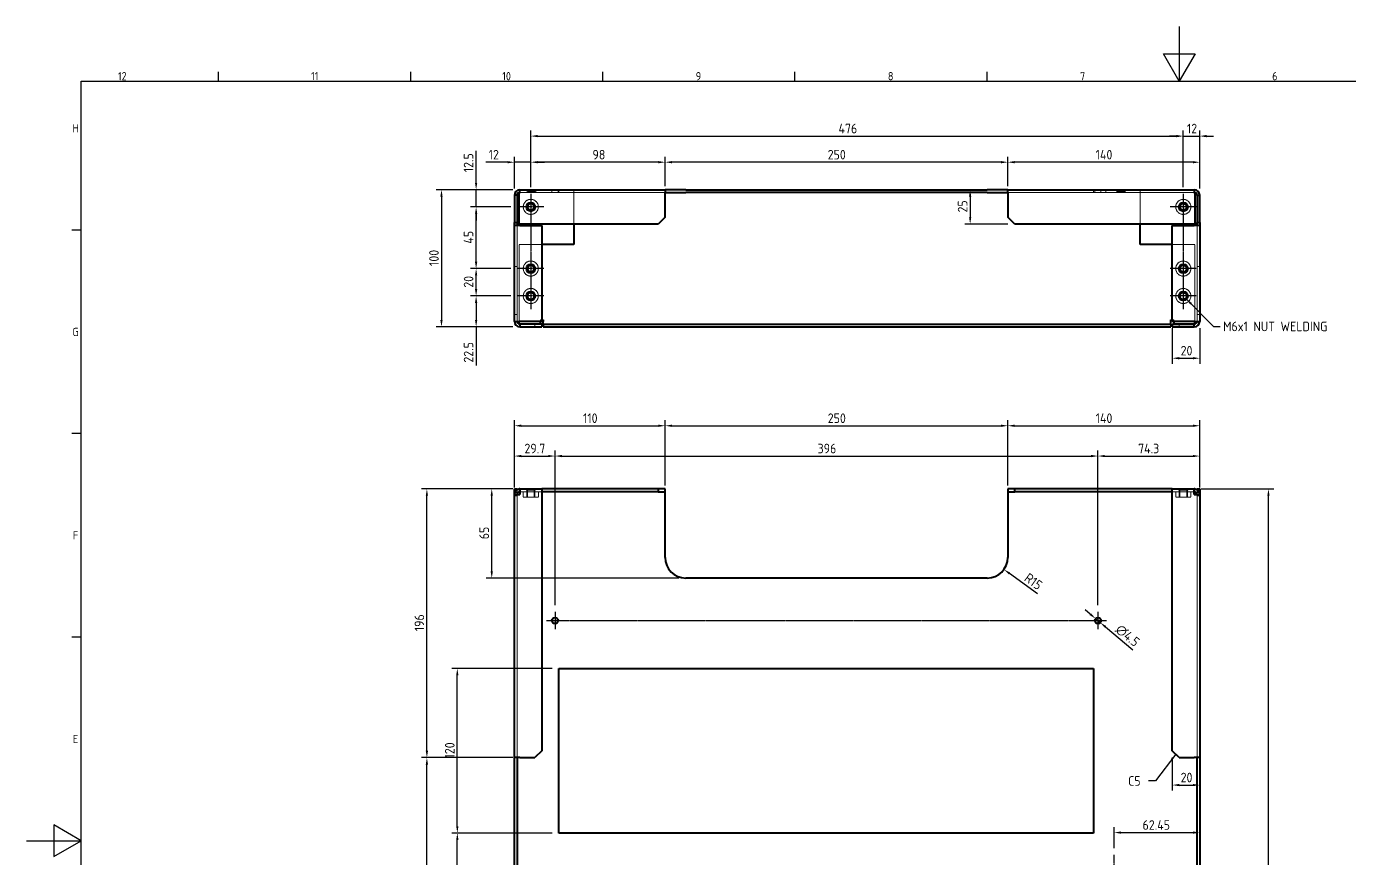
# Model space of a CAD drawing. Header units: millimetres. Extents: x 0 to 1682, y 0 to 1188.
# Drawn here: x 0 to 965, y 581 to 1188 of the extents above; entities that cross this region are included whole.
import ezdxf

# ---------------------------------------------------------------- set-up
doc = ezdxf.new("R2010")
doc.units = ezdxf.units.MM
doc.header["$LTSCALE"] = 2
doc.linetypes.add('CHAIN', pattern=[0.7087, 0.4724, -0.0591, 0.1181, -0.0591])
doc.linetypes.add('DASHED', pattern=[0.2067, 0.1654, -0.0413])
doc.layers.get('0').update_dxf_attribs({"color": 3, "lineweight": 25, "true_color": 0x00ff00})
for name, color, linetype, lineweight, true_color in [('가려진 것(ISO)', 2, 'DASHED', 18, 0xffff00), ('가시적인 것(ISO)', 3, 'Continuous', 40, 0x00ff00), ('가시적인 좁은 것(ISO)', 3, 'Continuous', 35, 0x00ff00), ('기호(ISO)', 5, 'Continuous', 25, 0x0000ff), ('중심 표식(ISO)', 1, 'Continuous', 25, 0xff0000), ('중심선(ISO)', 1, 'Continuous', 25, 0xff0000), ('치수(ISO)', 2, 'Continuous', 25, 0xffff00)]:
    doc.layers.add(name, color=color, linetype=linetype, lineweight=lineweight, true_color=true_color)
doc.layers.add('경계(ISO)', color=7, linetype='Continuous', lineweight=25)
doc.styles.add('문자 텍스트_PSTEK_POSCO', font='isocp.shx')
doc.styles.add('치수 텍스트_PSTEK_POSCO', font='isocp.shx')
doc.dimstyles.new('치수_PSTEK_POSCO', dxfattribs={"dimscale": 2, "dimtxt": 3.5, "dimasz": 2.5, "dimexe": 2, "dimexo": 2.5, "dimgap": 1, "dimtad": 1, "dimrnd": 1e-08, "dimdsep": 46, "dimtxsty": '치수 텍스트_PSTEK_POSCO', "dimcen": 0.09, "dimdle": 10, "dimclrd": 7, "dimclre": 7, "dimclrt": 2, "dimadec": 1, "dimazin": 2, "dimtfac": 1, "dimtmove": 0, "dimatfit": 3, "dimfxl": 1, "dimtolj": 1, "dimlwd": -1, "dimlwe": -1, "dimarcsym": 0})
doc.dimstyles.new('치수_PSTEK_POSCO$7', dxfattribs={"dimscale": 2, "dimtxt": 3.5, "dimasz": 2.5, "dimexe": 2, "dimexo": 2.5, "dimgap": 1, "dimtad": 1, "dimrnd": 1e-08, "dimdsep": 46, "dimtxsty": '치수 텍스트_PSTEK_POSCO', "dimcen": 0.09, "dimdle": 10, "dimclrd": 7, "dimclre": 7, "dimclrt": 2, "dimadec": 1, "dimazin": 2, "dimtfac": 1, "dimtmove": 0, "dimatfit": 3, "dimfxl": 1, "dimtolj": 1, "dimlwd": -1, "dimlwe": -1, "dimarcsym": 0})

# ---------------------------------------------------------------- blocks, each defined once
blk = doc.blocks.new('경계 Default Border')
at = {"layer": '경계(ISO)'}
for p, q in [((70.08, 574), (70.08, 577.4)), ((140.17, 574), (140.17, 577.4)), ((210.25, 574), (210.25, 577.4)), ((280.33, 574), (280.33, 577.4)), ((350.42, 574), (350.42, 577.4)), ((20, 519.75), (16.6, 519.75)), ((20, 445.5), (16.6, 445.5)), ((20, 371.25), (16.6, 371.25))]:
    blk.add_line(p, q, dxfattribs=at)
at = {"layer": '경계(ISO)', "flags": 128}
for points in [[(420.5, 594), (420.5, 574), (414.73, 584), (426.27, 584), (420.5, 574)], [(20, 20), (20, 574), (821, 574), (821, 20), (20, 20)], [(0, 297), (20, 297), (10, 302.77), (10, 291.23), (20, 297)]]:
    blk.add_lwpolyline(points, dxfattribs=at)
at = {"layer": '경계(ISO)', "color": 2, "true_color": 0xffff00, "char_height": 3, "attachment_point": 7, "style": '문자 텍스트_PSTEK_POSCO'}
for s, insert in [('12', (33.36, 574.37)), ('11', (103.78, 574.4)), ('10', (173.53, 574.37)), ('9', (244.12, 574.37)), ('8', (314.21, 574.37)), ('7', (384.29, 574.39)), ('6', (454.37, 574.37)), ('H', (16.77, 555.37)), ('G', (16.77, 481.1)), ('F', (16.93, 406.87)), ('E', (16.93, 332.6))]:
    blk.add_mtext(s, dxfattribs=dict(at, insert=insert))
blk = doc.blocks.new('*D27')
at = {"layer": 'Defpoints', "color": 0, "transparency": 16777216}
for p in [(314.32, 599.64), (388.48, 599.64), (388.48, 299.64)]:
    blk.add_point(p, dxfattribs=at)
at = {"layer": '치수(ISO)', "color": 7, "transparency": 16777216}
for p, q in [((383.48, 599.64), (310.32, 599.64)), ((314.32, 304.64), (314.32, 594.64)), ((383.48, 299.64), (310.32, 299.64))]:
    blk.add_line(p, q, dxfattribs=at)
for points in [[(313.49, 594.64), (315.16, 594.64), (314.32, 599.64)], [(313.49, 304.64), (315.16, 304.64), (314.32, 299.64)]]:
    blk.add_solid(points, dxfattribs=at)
at = {"layer": '치수(ISO)', "color": 2, "transparency": 16777216, "insert": (308.82, 443.36), "char_height": 7, "attachment_point": 4, "rotation": 90, "style": '치수 텍스트_PSTEK_POSCO'}
blk.add_mtext('\\A1;300', dxfattribs=at)
blk = doc.blocks.new('*D28')
at = {"layer": 'Defpoints', "color": 0, "transparency": 16777216}
for p in [(314.32, 719.64), (388.48, 719.64), (388.48, 599.64)]:
    blk.add_point(p, dxfattribs=at)
at = {"layer": '치수(ISO)', "color": 7, "transparency": 16777216}
for p, q in [((383.48, 719.64), (310.32, 719.64)), ((314.32, 604.64), (314.32, 714.64)), ((383.48, 599.64), (310.32, 599.64))]:
    blk.add_line(p, q, dxfattribs=at)
for points in [[(313.49, 714.64), (315.16, 714.64), (314.32, 719.64)], [(313.49, 604.64), (315.16, 604.64), (314.32, 599.64)]]:
    blk.add_solid(points, dxfattribs=at)
at = {"layer": '치수(ISO)', "color": 2, "transparency": 16777216, "insert": (308.82, 654.06), "char_height": 7, "attachment_point": 4, "rotation": 90, "style": '치수 텍스트_PSTEK_POSCO'}
blk.add_mtext('\\A1;120', dxfattribs=at)
blk = doc.blocks.new('*D30')
at = {"layer": 'Defpoints', "color": 0, "transparency": 16777216}
for p in [(292.12, 654.64), (359.93, 654.64), (359.93, 204.64)]:
    blk.add_point(p, dxfattribs=at)
at = {"layer": '치수(ISO)', "color": 7, "transparency": 16777216}
for p, q in [((354.93, 654.64), (288.12, 654.64)), ((292.12, 209.64), (292.12, 649.64)), ((354.93, 204.64), (288.12, 204.64))]:
    blk.add_line(p, q, dxfattribs=at)
for points in [[(291.28, 649.64), (292.95, 649.64), (292.12, 654.64)], [(291.28, 209.64), (292.95, 209.64), (292.12, 204.64)]]:
    blk.add_solid(points, dxfattribs=at)
at = {"layer": '치수(ISO)', "color": 2, "transparency": 16777216, "insert": (286.62, 423.01), "char_height": 7, "attachment_point": 4, "rotation": 90, "style": '치수 텍스트_PSTEK_POSCO'}
blk.add_mtext('\\A1;450', dxfattribs=at)
blk = doc.blocks.new('*D31')
at = {"layer": 'Defpoints', "color": 0, "transparency": 16777216}
for p in [(292.12, 850.64), (359.93, 850.64), (359.93, 654.64)]:
    blk.add_point(p, dxfattribs=at)
at = {"layer": '치수(ISO)', "color": 7, "transparency": 16777216}
for p, q in [((354.93, 850.64), (288.12, 850.64)), ((292.12, 659.64), (292.12, 845.64)), ((354.93, 654.64), (288.12, 654.64))]:
    blk.add_line(p, q, dxfattribs=at)
for points in [[(291.28, 845.64), (292.95, 845.64), (292.12, 850.64)], [(291.28, 659.64), (292.95, 659.64), (292.12, 654.64)]]:
    blk.add_solid(points, dxfattribs=at)
at = {"layer": '치수(ISO)', "color": 2, "transparency": 16777216, "insert": (286.62, 746.88), "char_height": 7, "attachment_point": 4, "rotation": 90, "style": '치수 텍스트_PSTEK_POSCO'}
blk.add_mtext('\\A1;196', dxfattribs=at)
blk = doc.blocks.new('*D42')
at = {"layer": 'Defpoints', "color": 0, "transparency": 16777216}
for p in [(855.93, 599.99), (855.93, 599.99), (793.48, 583.64)]:
    blk.add_point(p, dxfattribs=at)
at = {"layer": '치수(ISO)', "color": 7, "transparency": 16777216}
for p, q in [((793.48, 588.64), (793.48, 603.99)), ((798.48, 599.99), (850.93, 599.99))]:
    blk.add_line(p, q, dxfattribs=at)
for points in [[(798.48, 600.82), (798.48, 599.15), (793.48, 599.99)], [(850.93, 600.82), (850.93, 599.15), (855.93, 599.99)]]:
    blk.add_solid(points, dxfattribs=at)
at = {"layer": '치수(ISO)', "color": 2, "transparency": 16777216, "insert": (814.23, 605.49), "char_height": 7, "attachment_point": 4, "style": '치수 텍스트_PSTEK_POSCO'}
blk.add_mtext('\\A1;62.45', dxfattribs=at)
blk = doc.blocks.new('*D43')
at = {"layer": 'Defpoints', "color": 0, "transparency": 16777216}
for p in [(385.63, 874.64), (355.93, 846.64), (385.63, 760.89)]:
    blk.add_point(p, dxfattribs=at)
at = {"layer": '치수(ISO)', "color": 7, "transparency": 16777216}
for p, q in [((355.93, 851.64), (355.93, 878.64)), ((385.63, 765.89), (385.63, 878.64)), ((360.93, 874.64), (380.63, 874.64))]:
    blk.add_line(p, q, dxfattribs=at)
for points in [[(360.93, 875.47), (360.93, 873.81), (355.93, 874.64)], [(380.63, 875.47), (380.63, 873.81), (385.63, 874.64)]]:
    blk.add_solid(points, dxfattribs=at)
at = {"layer": '치수(ISO)', "color": 2, "transparency": 16777216, "insert": (363.31, 880.14), "char_height": 7, "attachment_point": 4, "style": '치수 텍스트_PSTEK_POSCO'}
blk.add_mtext('\\A1;29.7', dxfattribs=at)
blk = doc.blocks.new('*D44')
at = {"layer": 'Defpoints', "color": 0, "transparency": 16777216}
for p in [(781.63, 874.64), (385.63, 760.89), (781.63, 760.89)]:
    blk.add_point(p, dxfattribs=at)
at = {"layer": '치수(ISO)', "color": 7, "transparency": 16777216}
for p, q in [((385.63, 765.89), (385.63, 878.64)), ((781.63, 765.89), (781.63, 878.64)), ((390.63, 874.64), (776.63, 874.64))]:
    blk.add_line(p, q, dxfattribs=at)
for points in [[(390.63, 875.47), (390.63, 873.81), (385.63, 874.64)], [(776.63, 875.47), (776.63, 873.81), (781.63, 874.64)]]:
    blk.add_solid(points, dxfattribs=at)
at = {"layer": '치수(ISO)', "color": 2, "transparency": 16777216, "insert": (577.17, 880.14), "char_height": 7, "attachment_point": 4, "style": '치수 텍스트_PSTEK_POSCO'}
blk.add_mtext('\\A1;396', dxfattribs=at)
blk = doc.blocks.new('*D45')
at = {"layer": 'Defpoints', "color": 0, "transparency": 16777216}
for p in [(855.93, 874.64), (855.93, 846.64), (781.63, 760.89)]:
    blk.add_point(p, dxfattribs=at)
at = {"layer": '치수(ISO)', "color": 7, "transparency": 16777216}
for p, q in [((781.63, 765.89), (781.63, 878.64)), ((855.93, 851.64), (855.93, 878.64)), ((786.63, 874.64), (850.93, 874.64))]:
    blk.add_line(p, q, dxfattribs=at)
for points in [[(786.63, 875.47), (786.63, 873.81), (781.63, 874.64)], [(850.93, 875.47), (850.93, 873.81), (855.93, 874.64)]]:
    blk.add_solid(points, dxfattribs=at)
at = {"layer": '치수(ISO)', "color": 2, "transparency": 16777216, "insert": (810.96, 880.14), "char_height": 7, "attachment_point": 4, "style": '치수 텍스트_PSTEK_POSCO'}
blk.add_mtext('\\A1;74.3', dxfattribs=at)
blk = doc.blocks.new('*D46')
at = {"layer": 'Defpoints', "color": 0, "transparency": 16777216}
for p in [(465.93, 896.74), (355.93, 846.64), (465.93, 848.14)]:
    blk.add_point(p, dxfattribs=at)
at = {"layer": '치수(ISO)', "color": 7, "transparency": 16777216}
for p, q in [((355.93, 851.64), (355.93, 900.74)), ((465.93, 853.14), (465.93, 900.74)), ((360.93, 896.74), (460.93, 896.74))]:
    blk.add_line(p, q, dxfattribs=at)
for points in [[(360.93, 897.58), (360.93, 895.91), (355.93, 896.74)], [(460.93, 897.58), (460.93, 895.91), (465.93, 896.74)]]:
    blk.add_solid(points, dxfattribs=at)
at = {"layer": '치수(ISO)', "color": 2, "transparency": 16777216, "insert": (406.01, 902.24), "char_height": 7, "attachment_point": 4, "style": '치수 텍스트_PSTEK_POSCO'}
blk.add_mtext('\\A1;110', dxfattribs=at)
blk = doc.blocks.new('*D47')
at = {"layer": 'Defpoints', "color": 0, "transparency": 16777216}
for p in [(715.93, 896.74), (465.93, 848.14), (715.93, 848.14)]:
    blk.add_point(p, dxfattribs=at)
at = {"layer": '치수(ISO)', "color": 7, "transparency": 16777216}
for p, q in [((465.93, 853.14), (465.93, 900.74)), ((715.93, 853.14), (715.93, 900.74)), ((470.93, 896.74), (710.93, 896.74))]:
    blk.add_line(p, q, dxfattribs=at)
for points in [[(470.93, 897.58), (470.93, 895.91), (465.93, 896.74)], [(710.93, 897.58), (710.93, 895.91), (715.93, 896.74)]]:
    blk.add_solid(points, dxfattribs=at)
at = {"layer": '치수(ISO)', "color": 2, "transparency": 16777216, "insert": (584.56, 902.24), "char_height": 7, "attachment_point": 4, "style": '치수 텍스트_PSTEK_POSCO'}
blk.add_mtext('\\A1;250', dxfattribs=at)
blk = doc.blocks.new('*D48')
at = {"layer": 'Defpoints', "color": 0, "transparency": 16777216}
for p in [(855.93, 896.74), (715.93, 848.14), (855.93, 846.64)]:
    blk.add_point(p, dxfattribs=at)
at = {"layer": '치수(ISO)', "color": 7, "transparency": 16777216}
for p, q in [((715.93, 853.14), (715.93, 900.74)), ((855.93, 851.64), (855.93, 900.74)), ((720.93, 896.74), (850.93, 896.74))]:
    blk.add_line(p, q, dxfattribs=at)
for points in [[(720.93, 897.58), (720.93, 895.91), (715.93, 896.74)], [(850.93, 897.58), (850.93, 895.91), (855.93, 896.74)]]:
    blk.add_solid(points, dxfattribs=at)
at = {"layer": '치수(ISO)', "color": 2, "transparency": 16777216, "insert": (780, 902.24), "char_height": 7, "attachment_point": 4, "style": '치수 텍스트_PSTEK_POSCO'}
blk.add_mtext('\\A1;140', dxfattribs=at)
blk = doc.blocks.new('*D49')
at = {"layer": 'Defpoints', "color": 0, "transparency": 16777216}
for p in [(339.43, 850.64), (359.43, 850.64), (480.93, 785.64)]:
    blk.add_point(p, dxfattribs=at)
at = {"layer": '치수(ISO)', "color": 7, "transparency": 16777216}
for p, q in [((354.43, 850.64), (335.43, 850.64)), ((339.43, 790.64), (339.43, 845.64)), ((475.93, 785.64), (335.43, 785.64))]:
    blk.add_line(p, q, dxfattribs=at)
for points in [[(338.6, 845.64), (340.27, 845.64), (339.43, 850.64)], [(338.6, 790.64), (340.27, 790.64), (339.43, 785.64)]]:
    blk.add_solid(points, dxfattribs=at)
at = {"layer": '치수(ISO)', "color": 2, "transparency": 16777216, "insert": (333.93, 813.94), "char_height": 7, "attachment_point": 4, "rotation": 90, "style": '치수 텍스트_PSTEK_POSCO'}
blk.add_mtext('\\A1;65', dxfattribs=at)
blk = doc.blocks.new('*D50')
at = {"layer": 'Defpoints', "color": 0, "transparency": 16777216}
for p in [(700.93, 800.64), (713.1, 791.87)]:
    blk.add_point(p, dxfattribs=at)
at = {"layer": '치수(ISO)', "color": 7, "transparency": 16777216}
blk.add_line((737.65, 774.17), (717.15, 788.94), dxfattribs=at)
blk.add_solid([(717.64, 789.62), (716.67, 788.27), (713.1, 791.87)], dxfattribs=at)
at = {"layer": '치수(ISO)', "color": 2, "transparency": 16777216, "insert": (729.36, 786.93), "char_height": 7, "attachment_point": 4, "rotation": 324.20553, "style": '치수 텍스트_PSTEK_POSCO'}
blk.add_mtext('\\A1;R15', dxfattribs=at)
blk = doc.blocks.new('*D51')
at = {"layer": 'Defpoints', "color": 0, "transparency": 16777216}
for p in [(779.91, 756.09), (783.36, 753.2)]:
    blk.add_point(p, dxfattribs=at)
at = {"layer": '치수(ISO)', "color": 7, "transparency": 16777216}
for p, q in [((776.08, 759.3), (772.25, 762.52)), ((779.91, 756.09), (783.36, 753.2)), ((787.19, 749.98), (807.17, 733.21))]:
    blk.add_line(p, q, dxfattribs=at)
for points in [[(776.61, 759.94), (775.54, 758.66), (779.91, 756.09)], [(787.72, 750.62), (786.65, 749.34), (783.36, 753.2)]]:
    blk.add_solid(points, dxfattribs=at)
at = {"layer": '치수(ISO)', "color": 2, "transparency": 16777216, "insert": (796.08, 749.69), "char_height": 7, "attachment_point": 4, "rotation": 319.99274, "style": '치수 텍스트_PSTEK_POSCO'}
blk.add_mtext('\\A1;∅4.5', dxfattribs=at)
blk = doc.blocks.new('*D53')
at = {"layer": 'Defpoints', "color": 0, "transparency": 16777216}
for p in [(835.93, 659.64), (855.93, 654.64), (855.93, 634.64)]:
    blk.add_point(p, dxfattribs=at)
at = {"layer": '치수(ISO)', "color": 7, "transparency": 16777216}
for p, q in [((835.93, 654.64), (835.93, 630.64)), ((855.93, 649.64), (855.93, 630.64)), ((840.93, 634.64), (850.93, 634.64))]:
    blk.add_line(p, q, dxfattribs=at)
for points in [[(840.93, 635.47), (840.93, 633.81), (835.93, 634.64)], [(850.93, 635.47), (850.93, 633.81), (855.93, 634.64)]]:
    blk.add_solid(points, dxfattribs=at)
at = {"layer": '치수(ISO)', "color": 2, "transparency": 16777216, "insert": (841.99, 640.14), "char_height": 7, "attachment_point": 4, "style": '치수 텍스트_PSTEK_POSCO'}
blk.add_mtext('\\A1;20', dxfattribs=at)
blk = doc.blocks.new('*D54')
at = {"layer": 'Defpoints', "color": 0, "transparency": 16777216}
for p in [(328.03, 1068.89), (359.93, 1068.89), (358.43, 1056.39)]:
    blk.add_point(p, dxfattribs=at)
at = {"layer": '치수(ISO)', "color": 7, "transparency": 16777216}
for p, q in [((328.03, 1073.89), (328.03, 1097.25)), ((354.93, 1068.89), (324.03, 1068.89)), ((328.03, 1056.39), (328.03, 1068.89)), ((353.43, 1056.39), (324.03, 1056.39)), ((328.03, 1051.39), (328.03, 1046.39))]:
    blk.add_line(p, q, dxfattribs=at)
for points in [[(327.2, 1073.89), (328.87, 1073.89), (328.03, 1068.89)], [(327.2, 1051.39), (328.87, 1051.39), (328.03, 1056.39)]]:
    blk.add_solid(points, dxfattribs=at)
at = {"layer": '치수(ISO)', "color": 2, "transparency": 16777216, "insert": (322.53, 1081.66), "char_height": 7, "attachment_point": 4, "rotation": 90, "style": '치수 텍스트_PSTEK_POSCO'}
blk.add_mtext('\\A1;12.5', dxfattribs=at)
blk = doc.blocks.new('*D55')
at = {"layer": 'Defpoints', "color": 0, "transparency": 16777216}
for p in [(328.03, 1056.39), (358.43, 1056.39), (358.43, 1011.39)]:
    blk.add_point(p, dxfattribs=at)
at = {"layer": '치수(ISO)', "color": 7, "transparency": 16777216}
for p, q in [((353.43, 1056.39), (324.03, 1056.39)), ((328.03, 1016.39), (328.03, 1051.39)), ((353.43, 1011.39), (324.03, 1011.39))]:
    blk.add_line(p, q, dxfattribs=at)
for points in [[(327.2, 1051.39), (328.87, 1051.39), (328.03, 1056.39)], [(327.2, 1016.39), (328.87, 1016.39), (328.03, 1011.39)]]:
    blk.add_solid(points, dxfattribs=at)
at = {"layer": '치수(ISO)', "color": 2, "transparency": 16777216, "insert": (322.53, 1029.55), "char_height": 7, "attachment_point": 4, "rotation": 90, "style": '치수 텍스트_PSTEK_POSCO'}
blk.add_mtext('\\A1;45', dxfattribs=at)
blk = doc.blocks.new('*D56')
at = {"layer": 'Defpoints', "color": 0, "transparency": 16777216}
for p in [(328.03, 1011.39), (358.43, 1011.39), (358.43, 991.39)]:
    blk.add_point(p, dxfattribs=at)
at = {"layer": '치수(ISO)', "color": 7, "transparency": 16777216}
for p, q in [((353.43, 1011.39), (324.03, 1011.39)), ((328.03, 996.39), (328.03, 1006.39)), ((353.43, 991.39), (324.03, 991.39))]:
    blk.add_line(p, q, dxfattribs=at)
for points in [[(327.2, 1006.39), (328.87, 1006.39), (328.03, 1011.39)], [(327.2, 996.39), (328.87, 996.39), (328.03, 991.39)]]:
    blk.add_solid(points, dxfattribs=at)
at = {"layer": '치수(ISO)', "color": 2, "transparency": 16777216, "insert": (322.53, 997.45), "char_height": 7, "attachment_point": 4, "rotation": 90, "style": '치수 텍스트_PSTEK_POSCO'}
blk.add_mtext('\\A1;20', dxfattribs=at)
blk = doc.blocks.new('*D57')
at = {"layer": 'Defpoints', "color": 0, "transparency": 16777216}
for p in [(328.03, 991.39), (358.43, 991.39), (359.93, 968.89)]:
    blk.add_point(p, dxfattribs=at)
at = {"layer": '치수(ISO)', "color": 7, "transparency": 16777216}
for p, q in [((353.43, 991.39), (324.03, 991.39)), ((328.03, 986.39), (328.03, 973.89)), ((354.93, 968.89), (324.03, 968.89)), ((328.03, 968.89), (328.03, 940.79))]:
    blk.add_line(p, q, dxfattribs=at)
for points in [[(327.2, 986.39), (328.87, 986.39), (328.03, 991.39)], [(327.2, 973.89), (328.87, 973.89), (328.03, 968.89)]]:
    blk.add_solid(points, dxfattribs=at)
at = {"layer": '치수(ISO)', "color": 2, "transparency": 16777216, "insert": (322.53, 942.79), "char_height": 7, "attachment_point": 4, "rotation": 90, "style": '치수 텍스트_PSTEK_POSCO'}
blk.add_mtext('\\A1;22.5', dxfattribs=at)
blk = doc.blocks.new('*D58')
at = {"layer": 'Defpoints', "color": 0, "transparency": 16777216}
for p in [(843.93, 1108.02), (367.93, 1065.89), (843.93, 1065.89)]:
    blk.add_point(p, dxfattribs=at)
at = {"layer": '치수(ISO)', "color": 7, "transparency": 16777216}
for p, q in [((367.93, 1070.89), (367.93, 1112.02)), ((843.93, 1070.89), (843.93, 1112.02)), ((372.93, 1108.02), (838.93, 1108.02))]:
    blk.add_line(p, q, dxfattribs=at)
for points in [[(372.93, 1108.86), (372.93, 1107.19), (367.93, 1108.02)], [(838.93, 1108.86), (838.93, 1107.19), (843.93, 1108.02)]]:
    blk.add_solid(points, dxfattribs=at)
at = {"layer": '치수(ISO)', "color": 2, "transparency": 16777216, "insert": (592.39, 1113.52), "char_height": 7, "attachment_point": 4, "style": '치수 텍스트_PSTEK_POSCO'}
blk.add_mtext('\\A1;476', dxfattribs=at)
blk = doc.blocks.new('*D59')
at = {"layer": 'Defpoints', "color": 0, "transparency": 16777216}
for p in [(355.93, 1088.98), (355.93, 1064.89), (367.93, 1065.89)]:
    blk.add_point(p, dxfattribs=at)
at = {"layer": '치수(ISO)', "color": 7, "transparency": 16777216}
for p, q in [((355.93, 1069.89), (355.93, 1092.98)), ((367.93, 1070.89), (367.93, 1092.98)), ((350.93, 1088.98), (335.21, 1088.98)), ((367.93, 1088.98), (355.93, 1088.98)), ((372.93, 1088.98), (377.93, 1088.98))]:
    blk.add_line(p, q, dxfattribs=at)
for points in [[(350.93, 1089.81), (350.93, 1088.15), (355.93, 1088.98)], [(372.93, 1089.81), (372.93, 1088.15), (367.93, 1088.98)]]:
    blk.add_solid(points, dxfattribs=at)
at = {"layer": '치수(ISO)', "color": 2, "transparency": 16777216, "insert": (337.21, 1094.48), "char_height": 7, "attachment_point": 4, "style": '치수 텍스트_PSTEK_POSCO'}
blk.add_mtext('\\A1;12', dxfattribs=at)
blk = doc.blocks.new('*D60')
at = {"layer": 'Defpoints', "color": 0, "transparency": 16777216}
for p in [(367.93, 1088.98), (367.93, 1065.89), (465.93, 1066.39)]:
    blk.add_point(p, dxfattribs=at)
at = {"layer": '치수(ISO)', "color": 7, "transparency": 16777216}
for p, q in [((367.93, 1070.89), (367.93, 1092.98)), ((465.93, 1071.39), (465.93, 1092.98)), ((460.93, 1088.98), (372.93, 1088.98))]:
    blk.add_line(p, q, dxfattribs=at)
for points in [[(372.93, 1089.81), (372.93, 1088.15), (367.93, 1088.98)], [(460.93, 1089.81), (460.93, 1088.15), (465.93, 1088.98)]]:
    blk.add_solid(points, dxfattribs=at)
at = {"layer": '치수(ISO)', "color": 2, "transparency": 16777216, "insert": (412.92, 1094.48), "char_height": 7, "attachment_point": 4, "style": '치수 텍스트_PSTEK_POSCO'}
blk.add_mtext('\\A1;98', dxfattribs=at)
blk = doc.blocks.new('*D61')
at = {"layer": 'Defpoints', "color": 0, "transparency": 16777216}
for p in [(465.93, 1088.98), (465.93, 1066.39), (715.93, 1066.39)]:
    blk.add_point(p, dxfattribs=at)
at = {"layer": '치수(ISO)', "color": 7, "transparency": 16777216}
for p, q in [((465.93, 1071.39), (465.93, 1092.98)), ((715.93, 1071.39), (715.93, 1092.98)), ((710.93, 1088.98), (470.93, 1088.98))]:
    blk.add_line(p, q, dxfattribs=at)
for points in [[(470.93, 1089.81), (470.93, 1088.15), (465.93, 1088.98)], [(710.93, 1089.81), (710.93, 1088.15), (715.93, 1088.98)]]:
    blk.add_solid(points, dxfattribs=at)
at = {"layer": '치수(ISO)', "color": 2, "transparency": 16777216, "insert": (584.52, 1094.48), "char_height": 7, "attachment_point": 4, "style": '치수 텍스트_PSTEK_POSCO'}
blk.add_mtext('\\A1;250', dxfattribs=at)
blk = doc.blocks.new('*D62')
at = {"layer": 'Defpoints', "color": 0, "transparency": 16777216}
for p in [(715.93, 1088.98), (715.93, 1066.39), (855.93, 1064.89)]:
    blk.add_point(p, dxfattribs=at)
at = {"layer": '치수(ISO)', "color": 7, "transparency": 16777216}
for p, q in [((715.93, 1071.39), (715.93, 1092.98)), ((855.93, 1069.89), (855.93, 1092.98)), ((850.93, 1088.98), (720.93, 1088.98))]:
    blk.add_line(p, q, dxfattribs=at)
for points in [[(720.93, 1089.81), (720.93, 1088.15), (715.93, 1088.98)], [(850.93, 1089.81), (850.93, 1088.15), (855.93, 1088.98)]]:
    blk.add_solid(points, dxfattribs=at)
at = {"layer": '치수(ISO)', "color": 2, "transparency": 16777216, "insert": (780, 1094.48), "char_height": 7, "attachment_point": 4, "style": '치수 텍스트_PSTEK_POSCO'}
blk.add_mtext('\\A1;140', dxfattribs=at)
blk = doc.blocks.new('*D63')
at = {"layer": 'Defpoints', "color": 0, "transparency": 16777216}
for p in [(855.93, 1108.02), (843.93, 1065.89), (855.93, 1064.89)]:
    blk.add_point(p, dxfattribs=at)
at = {"layer": '치수(ISO)', "color": 7, "transparency": 16777216}
for p, q in [((843.93, 1070.89), (843.93, 1112.02)), ((855.93, 1069.89), (855.93, 1112.02)), ((838.93, 1108.02), (833.93, 1108.02)), ((843.93, 1108.02), (855.93, 1108.02)), ((860.93, 1108.02), (865.93, 1108.02))]:
    blk.add_line(p, q, dxfattribs=at)
for points in [[(838.93, 1108.86), (838.93, 1107.19), (843.93, 1108.02)], [(860.93, 1108.86), (860.93, 1107.19), (855.93, 1108.02)]]:
    blk.add_solid(points, dxfattribs=at)
at = {"layer": '치수(ISO)', "color": 2, "transparency": 16777216, "insert": (846.57, 1113.53), "char_height": 7, "attachment_point": 4, "style": '치수 텍스트_PSTEK_POSCO'}
blk.add_mtext('\\A1;12', dxfattribs=at)
blk = doc.blocks.new('*D64')
at = {"layer": 'Defpoints', "color": 0, "transparency": 16777216}
for p in [(715.93, 1068.89), (688.44, 1043.89), (720.93, 1043.89)]:
    blk.add_point(p, dxfattribs=at)
at = {"layer": '치수(ISO)', "color": 7, "transparency": 16777216}
for p, q in [((710.93, 1068.89), (684.44, 1068.89)), ((688.44, 1063.89), (688.44, 1048.89)), ((715.93, 1043.89), (684.44, 1043.89))]:
    blk.add_line(p, q, dxfattribs=at)
for points in [[(687.6, 1063.89), (689.27, 1063.89), (688.44, 1068.89)], [(687.6, 1048.89), (689.27, 1048.89), (688.44, 1043.89)]]:
    blk.add_solid(points, dxfattribs=at)
at = {"layer": '치수(ISO)', "color": 2, "transparency": 16777216, "insert": (682.94, 1052.31), "char_height": 7, "attachment_point": 4, "rotation": 90, "style": '치수 텍스트_PSTEK_POSCO'}
blk.add_mtext('\\A1;25', dxfattribs=at)
blk = doc.blocks.new('*D65')
at = {"layer": 'Defpoints', "color": 0, "transparency": 16777216}
for p in [(359.93, 1068.89), (302.77, 968.89), (359.93, 968.89)]:
    blk.add_point(p, dxfattribs=at)
at = {"layer": '치수(ISO)', "color": 7, "transparency": 16777216}
for p, q in [((354.93, 1068.89), (298.77, 1068.89)), ((302.77, 1063.89), (302.77, 973.89)), ((354.93, 968.89), (298.77, 968.89))]:
    blk.add_line(p, q, dxfattribs=at)
for points in [[(301.93, 1063.89), (303.6, 1063.89), (302.77, 1068.89)], [(301.93, 973.89), (303.6, 973.89), (302.77, 968.89)]]:
    blk.add_solid(points, dxfattribs=at)
at = {"layer": '치수(ISO)', "color": 2, "transparency": 16777216, "insert": (297.27, 1013.29), "char_height": 7, "attachment_point": 4, "rotation": 90, "style": '치수 텍스트_PSTEK_POSCO'}
blk.add_mtext('\\A1;100', dxfattribs=at)
blk = doc.blocks.new('*D66')
at = {"layer": 'Defpoints', "color": 0, "transparency": 16777216}
for p in [(835.93, 972.89), (855.93, 972.89), (855.93, 946)]:
    blk.add_point(p, dxfattribs=at)
at = {"layer": '치수(ISO)', "color": 7, "transparency": 16777216}
for p, q in [((835.93, 967.89), (835.93, 942)), ((855.93, 967.89), (855.93, 942)), ((840.93, 946), (850.93, 946))]:
    blk.add_line(p, q, dxfattribs=at)
for points in [[(840.93, 946.84), (840.93, 945.17), (835.93, 946)], [(850.93, 946.84), (850.93, 945.17), (855.93, 946)]]:
    blk.add_solid(points, dxfattribs=at)
at = {"layer": '치수(ISO)', "color": 2, "transparency": 16777216, "insert": (841.99, 951.5), "char_height": 7, "attachment_point": 4, "style": '치수 텍스트_PSTEK_POSCO'}
blk.add_mtext('\\A1;20', dxfattribs=at)
blk = doc.blocks.new('*D72')
at = {"layer": 'Defpoints', "color": 0, "transparency": 16777216}
for p in [(851.93, 850.64), (906.04, 850.64), (851.93, 159.64)]:
    blk.add_point(p, dxfattribs=at)
at = {"layer": '치수(ISO)', "color": 7, "transparency": 16777216}
for p, q in [((856.93, 850.64), (910.04, 850.64)), ((906.04, 164.64), (906.04, 845.64)), ((856.93, 159.64), (910.04, 159.64))]:
    blk.add_line(p, q, dxfattribs=at)
for points in [[(905.2, 845.64), (906.87, 845.64), (906.04, 850.64)], [(905.2, 164.64), (906.87, 164.64), (906.04, 159.64)]]:
    blk.add_solid(points, dxfattribs=at)
at = {"layer": '치수(ISO)', "color": 2, "transparency": 16777216, "insert": (900.54, 499.32), "char_height": 7, "attachment_point": 4, "rotation": 90, "style": '치수 텍스트_PSTEK_POSCO'}
blk.add_mtext('\\A1;691', dxfattribs=at)

msp = doc.modelspace()

# ---------------------------------------------------------------- linework, layer by layer
at = {"layer": '가려진 것(ISO)'}
for p, q in [((465.9318, 1066.8905), (359.9318, 1066.8905)), ((365.6818, 1067.6405), (364.4318, 1068.8905)), ((371.1818, 1067.6405), (365.6818, 1067.6405)), ((365.6818, 1066.8905), (365.6818, 1067.6405)), ((371.1818, 1067.6405), (372.4318, 1068.8905)), ((371.1818, 1066.8905), (371.1818, 1067.6405)), ((383.3818, 1068.8905), (383.3818, 1066.8905)), ((387.8818, 1068.8905), (387.8818, 1066.8905)), ((388.4818, 1068.8905), (388.4818, 1066.8905)), ((399.4318, 1066.8905), (399.4318, 1068.8905)), ((399.4318, 1066.8905), (399.4318, 1066.3905)), ((399.4318, 1066.3905), (399.4318, 1043.8905)), ((851.9318, 1066.8905), (715.9318, 1066.8905)), ((778.4818, 1068.8905), (778.4818, 1066.8905)), ((779.3818, 1068.8905), (779.3818, 1066.8905)), ((783.8818, 1068.8905), (783.8818, 1066.8905)), ((787.4818, 1068.8905), (787.4818, 1066.8905)), ((795.6818, 1067.6405), (794.4318, 1068.8905)), ((801.1818, 1067.6405), (795.6818, 1067.6405)), ((795.6818, 1066.8905), (795.6818, 1067.6405)), ((799.4818, 1068.8905), (799.4818, 1066.8905)), ((801.1818, 1067.6405), (802.4318, 1068.8905)), ((801.1818, 1066.8905), (801.1818, 1067.6405)), ((812.4318, 1068.8905), (812.4318, 1066.8905)), ((812.4318, 1066.3905), (812.4318, 1066.8905)), ((812.4318, 1043.8905), (812.4318, 1066.3905)), ((357.9318, 1042.8905), (357.9318, 972.8905)), ((853.9318, 972.8905), (853.9318, 1042.8905)), ((375.9318, 1028.8905), (359.4318, 1028.8905)), ((359.4318, 972.8905), (359.4318, 1028.8905)), ((852.4318, 1028.8905), (835.9318, 1028.8905)), ((852.4318, 972.8905), (852.4318, 1028.8905)), ((355.9318, 1012.8905), (357.9318, 1012.8905)), ((853.9318, 1012.8905), (855.9318, 1012.8905)), ((355.9318, 977.8905), (357.9318, 977.8905)), ((853.9318, 977.8905), (855.9318, 977.8905)), ((370.9318, 968.8905), (370.9318, 970.8905)), ((374.9318, 973.8905), (375.9318, 973.8905)), ((374.9318, 972.8905), (374.9318, 973.8905)), ((835.9318, 973.8905), (836.9318, 973.8905)), ((836.9318, 973.8905), (836.9318, 972.8905)), ((840.9318, 970.8905), (840.9318, 968.8905)), ((357.9318, 850.1057), (357.9318, 846.6416)), ((359.4318, 848.6416), (359.4318, 850.6103)), ((364.6818, 849.6416), (364.6818, 850.6416)), ((364.6818, 849.6416), (371.1818, 849.6416)), ((364.9318, 849.6416), (364.9318, 844.6416)), ((365.4733, 849.6416), (365.4733, 844.6416)), ((370.3903, 849.6416), (370.3903, 844.6416)), ((370.9318, 844.6416), (370.9318, 849.6416)), ((371.1818, 849.6416), (371.1818, 850.6416)), ((840.6818, 849.6416), (840.6818, 850.6416)), ((840.6818, 849.6416), (847.1818, 849.6416)), ((840.9318, 849.6416), (840.9318, 844.6416)), ((841.4733, 849.6416), (841.4733, 844.6416)), ((846.3903, 849.6416), (846.3903, 844.6416)), ((846.9318, 844.6416), (846.9318, 849.6416)), ((847.1818, 849.6416), (847.1818, 850.6416)), ((852.4318, 848.6416), (852.4318, 850.6103)), ((853.9318, 846.6416), (853.9318, 850.1057)), ((357.9318, 848.1416), (355.9318, 848.1416)), ((357.9318, 845.6416), (355.9318, 845.6416)), ((358.6089, 848.1416), (357.9318, 848.1416)), ((357.9318, 846.6416), (357.9318, 654.6416)), ((359.9318, 848.6416), (359.4318, 848.6416)), ((375.9318, 848.6416), (359.9318, 848.6416)), ((362.4318, 848.6416), (362.4318, 844.6416)), ((373.4318, 844.6416), (362.4318, 844.6416)), ((373.4318, 848.6416), (373.4318, 844.6416)), ((835.9318, 848.6416), (851.9318, 848.6416)), ((838.4318, 848.6416), (838.4318, 844.6416)), ((849.4318, 844.6416), (838.4318, 844.6416)), ((849.4318, 848.6416), (849.4318, 844.6416)), ((852.4318, 848.6416), (851.9318, 848.6416)), ((853.2547, 848.1416), (853.9318, 848.1416)), ((853.9318, 848.1416), (855.9318, 848.1416)), ((853.9318, 654.6416), (853.9318, 846.6416)), ((853.9318, 845.6416), (855.9318, 845.6416))]:
    msp.add_line(p, q, dxfattribs=at)
for centre in [(367.9318, 1056.3905), (843.9318, 1056.3905), (367.9318, 1011.3905), (843.9318, 1011.3905), (367.9318, 991.3905), (843.9318, 991.3905)]:
    msp.add_circle(centre, 5.5, dxfattribs=at)
at = {"layer": '가시적인 것(ISO)'}
for p, q in [((357.9318, 1064.8905), (355.9318, 1064.8905)), ((355.9318, 1064.8905), (355.9318, 1044.8905)), ((357.9318, 1064.8905), (357.9318, 1044.8905)), ((359.9318, 1066.3905), (359.4318, 1066.3905)), ((359.4318, 1043.8905), (359.4318, 1066.3905)), ((359.9318, 1066.3905), (359.9318, 1068.8905)), ((359.9318, 1068.8905), (465.9318, 1068.8905)), ((465.9318, 1068.8905), (465.9318, 1066.3905)), ((480.9318, 1068.8905), (465.9318, 1068.8905)), ((465.9318, 1066.8905), (480.9318, 1066.8905)), ((465.9318, 1048.8905), (465.9318, 1066.3905)), ((480.9318, 1068.8905), (700.9318, 1068.8905)), ((700.9318, 1066.8905), (480.9318, 1066.8905)), ((715.9318, 1068.8905), (700.9318, 1068.8905)), ((700.9318, 1066.8905), (715.9318, 1066.8905)), ((715.9318, 1066.3905), (715.9318, 1068.8905)), ((715.9318, 1068.8905), (851.9318, 1068.8905)), ((715.9318, 1066.3905), (715.9318, 1048.8905)), ((851.9318, 1068.8905), (851.9318, 1066.3905)), ((852.4318, 1066.3905), (851.9318, 1066.3905)), ((852.4318, 1066.3905), (852.4318, 1043.8905)), ((853.9318, 1064.8905), (853.9318, 1044.8905)), ((853.9318, 1064.8905), (855.9318, 1064.8905)), ((855.9318, 1044.8905), (855.9318, 1064.8905)), ((355.9318, 1044.8905), (357.9318, 1044.8905)), ((355.9318, 1042.8905), (355.9318, 1044.8905)), ((359.9318, 1042.8905), (355.9318, 1042.8905)), ((355.9318, 972.8905), (355.9318, 1042.8905)), ((357.9318, 1044.8905), (357.9318, 1042.8905)), ((460.9318, 1043.8905), (359.4318, 1043.8905)), ((359.9318, 1042.8905), (375.9318, 1042.8905)), ((375.9318, 1042.8905), (375.9318, 972.8905)), ((399.4318, 1043.8905), (399.4318, 1028.8905)), ((465.9318, 1048.8905), (460.9318, 1043.8905)), ((720.9318, 1043.8905), (715.9318, 1048.8905)), ((852.4318, 1043.8905), (720.9318, 1043.8905)), ((812.4318, 1028.8905), (812.4318, 1043.8905)), ((835.9318, 1042.8905), (851.9318, 1042.8905)), ((835.9318, 972.8905), (835.9318, 1042.8905)), ((855.9318, 1042.8905), (851.9318, 1042.8905)), ((853.9318, 1044.8905), (855.9318, 1044.8905)), ((853.9318, 1042.8905), (853.9318, 1044.8905)), ((855.9318, 1044.8905), (855.9318, 1042.8905)), ((855.9318, 1042.8905), (855.9318, 972.8905)), ((399.4318, 1028.8905), (375.9318, 1028.8905)), ((835.9318, 1028.8905), (812.4318, 1028.8905)), ((355.9318, 972.8905), (359.9318, 972.8905)), ((359.4318, 970.9905), (359.4318, 972.8905)), ((359.4318, 970.9905), (374.9318, 970.9905)), ((375.9318, 972.8905), (359.9318, 972.8905)), ((359.9318, 970.8905), (359.9318, 968.8905)), ((375.9318, 970.8905), (359.9318, 970.8905)), ((359.9318, 968.8905), (375.9318, 968.8905)), ((374.9318, 970.9905), (374.9318, 972.8905)), ((375.9318, 973.8905), (376.9318, 973.8905)), ((375.9318, 970.8905), (375.9318, 968.8905)), ((376.9318, 973.8905), (376.9318, 972.8905)), ((376.9318, 970.8905), (376.9318, 972.8905)), ((376.9318, 970.8905), (834.9318, 970.8905)), ((376.9318, 970.8905), (376.9318, 968.8905)), ((376.9318, 968.8905), (834.9318, 968.8905)), ((834.9318, 972.8905), (834.9318, 973.8905)), ((834.9318, 973.8905), (835.9318, 973.8905)), ((834.9318, 970.8905), (834.9318, 972.8905)), ((834.9318, 970.8905), (834.9318, 968.8905)), ((851.9318, 972.8905), (835.9318, 972.8905)), ((835.9318, 970.8905), (851.9318, 970.8905)), ((835.9318, 970.8905), (835.9318, 968.8905)), ((835.9318, 968.8905), (851.9318, 968.8905)), ((836.9318, 972.8905), (836.9318, 970.9905)), ((836.9318, 970.9905), (852.4318, 970.9905)), ((851.9318, 972.8905), (855.9318, 972.8905)), ((851.9318, 968.8905), (851.9318, 970.8905)), ((852.4318, 970.9905), (852.4318, 972.8905)), ((355.9318, 846.6416), (355.9318, 850.6416)), ((355.9318, 850.6416), (357.9318, 850.6416)), ((357.9318, 850.6416), (357.9318, 850.1057)), ((359.9318, 850.6416), (359.4318, 850.6416)), ((359.4318, 850.6103), (359.4318, 850.6416)), ((359.9318, 850.6416), (359.9318, 846.6416)), ((359.9318, 850.6416), (375.9318, 850.6416)), ((460.9318, 850.6416), (375.9318, 850.6416)), ((375.9318, 850.6416), (375.9318, 659.6416)), ((465.9318, 850.6416), (460.9318, 850.6416)), ((460.9318, 850.6416), (460.9318, 848.6416)), ((465.9318, 848.6416), (465.9318, 850.6416)), ((720.9318, 850.6416), (715.9318, 850.6416)), ((715.9318, 850.6416), (715.9318, 848.6416)), ((720.9318, 848.6416), (720.9318, 850.6416)), ((835.9318, 850.6416), (720.9318, 850.6416)), ((835.9318, 850.6416), (851.9318, 850.6416)), ((835.9318, 659.6416), (835.9318, 850.6416)), ((852.4318, 850.6416), (851.9318, 850.6416)), ((851.9318, 846.6416), (851.9318, 850.6416)), ((852.4318, 850.6103), (852.4318, 850.6416)), ((853.9318, 850.6416), (855.9318, 850.6416)), ((853.9318, 850.1057), (853.9318, 850.6416)), ((855.9318, 850.6416), (855.9318, 846.6416)), ((355.9318, 654.6416), (355.9318, 846.6416)), ((355.9318, 846.6416), (359.9318, 846.6416)), ((359.9318, 848.1416), (358.6089, 848.1416)), ((460.9318, 848.6416), (375.9318, 848.6416)), ((460.9318, 848.6416), (465.9318, 848.6416)), ((465.9318, 848.1416), (465.9318, 848.6416)), ((465.9318, 800.6416), (465.9318, 848.1416)), ((715.9318, 848.6416), (720.9318, 848.6416)), ((715.9318, 848.6416), (715.9318, 848.1416)), ((715.9318, 848.1416), (715.9318, 800.6416)), ((835.9318, 848.6416), (720.9318, 848.6416)), ((851.9318, 848.1416), (853.2547, 848.1416)), ((851.9318, 846.6416), (855.9318, 846.6416)), ((855.9318, 846.6416), (855.9318, 654.6416)), ((700.9318, 785.6416), (480.9318, 785.6416)), ((388.4818, 599.6416), (388.4818, 719.6416)), ((388.4818, 719.6416), (778.4818, 719.6416)), ((778.4818, 719.6416), (778.4818, 599.6416)), ((375.9318, 659.6416), (370.9318, 654.6416)), ((840.9318, 654.6416), (835.9318, 659.6416)), ((359.9318, 654.6416), (355.9318, 654.6416)), ((355.9318, 289.6416), (355.9318, 654.6416)), ((357.9318, 654.6416), (357.9318, 289.6416)), ((359.9318, 654.6416), (370.9318, 654.6416)), ((840.9318, 654.6416), (851.9318, 654.6416)), ((855.9318, 654.6416), (851.9318, 654.6416)), ((853.9318, 289.6416), (853.9318, 654.6416)), ((855.9318, 654.6416), (855.9318, 289.6416)), ((778.4818, 599.6416), (388.4818, 599.6416))]:
    msp.add_line(p, q, dxfattribs=at)
for centre, radius in [((367.9318, 1056.3905), 3.25), ((367.9318, 1056.3905), 2.4585), ((843.9318, 1056.3905), 3.25), ((843.9318, 1056.3905), 2.4585), ((367.9318, 1011.3905), 3.25), ((367.9318, 1011.3905), 2.4585), ((843.9318, 1011.3905), 3.25), ((843.9318, 1011.3905), 2.4585), ((367.9318, 991.3905), 3.25), ((843.9318, 991.3905), 3.25), ((367.9318, 991.3905), 2.4585), ((843.9318, 991.3905), 2.4585), ((385.6318, 754.6416), 2.25), ((781.6318, 754.6416), 2.25)]:
    msp.add_circle(centre, radius, dxfattribs=at)
for centre, radius, start, end in [((359.9318, 1064.8905), 4, 90, 180), ((359.9318, 1064.8905), 2, 90, 180), ((851.9318, 1064.8905), 4, 0, 90), ((851.9318, 1064.8905), 2, 0, 90), ((359.9318, 972.8905), 4, 180, 270), ((359.9318, 972.8905), 2, 180, 270), ((851.9318, 972.8905), 2, 270, 0), ((851.9318, 972.8905), 4, 270, 0), ((359.9318, 846.6416), 4, 90, 180), ((851.9318, 846.6416), 4, 0, 90), ((359.9318, 846.6416), 2, 90, 180), ((851.9318, 846.6416), 2, 0, 90), ((480.9318, 800.6416), 15, 180, 270), ((700.9318, 800.6416), 15, 270, 0)]:
    msp.add_arc(centre, radius, start, end, dxfattribs=at)
at = {"layer": '가시적인 좁은 것(ISO)'}
for centre in [(367.9318, 1056.3905), (843.9318, 1056.3905), (367.9318, 1011.3905), (843.9318, 1011.3905), (367.9318, 991.3905), (843.9318, 991.3905)]:
    msp.add_arc(centre, 3, 100, 10, dxfattribs=at)
at = {"layer": '중심 표식(ISO)', "linetype": 'CHAIN'}
for p, q in [((377.4318, 1056.3905), (358.4318, 1056.3905)), ((853.4318, 1056.3905), (834.4318, 1056.3905)), ((367.9318, 1020.8905), (367.9318, 1001.8905)), ((843.9318, 1020.8905), (843.9318, 1001.8905)), ((377.4318, 1011.3905), (358.4318, 1011.3905)), ((853.4318, 1011.3905), (834.4318, 1011.3905)), ((377.4318, 991.3905), (358.4318, 991.3905)), ((853.4318, 991.3905), (834.4318, 991.3905)), ((385.6318, 760.8916), (385.6318, 748.3916)), ((781.6318, 760.8916), (781.6318, 748.3916))]:
    msp.add_line(p, q, dxfattribs=at)
at = {"layer": '중심선(ISO)', "linetype": 'CHAIN'}
for p, q in [((367.9318, 1065.8905), (367.9318, 981.8905)), ((843.9318, 1065.8905), (843.9318, 981.8905)), ((379.3818, 754.6416), (787.8818, 754.6416)), ((793.4818, 204.6416), (793.4818, 583.6416))]:
    msp.add_line(p, q, dxfattribs=at)

# ---------------------------------------------------------------- block references
at = {"xscale": 2, "yscale": 2, "zscale": 2}
msp.add_blockref('경계 Default Border', (0, 0), dxfattribs=at)

# ---------------------------------------------------------------- texts
at = {"layer": '기호(ISO)', "color": 2, "true_color": 0xffff00, "insert": (872.9482, 969.1991), "char_height": 7, "width": 88.00844, "attachment_point": 4, "line_spacing_factor": 0.6125, "style": '치수 텍스트_PSTEK_POSCO'}
msp.add_mtext('{M6x1 NUT WELDING}', dxfattribs=at)
at = {"layer": '기호(ISO)', "color": 2, "true_color": 0xffff00, "insert": (803.7096, 637.6371), "char_height": 7, "attachment_point": 4, "style": '치수 텍스트_PSTEK_POSCO'}
msp.add_mtext('{C5}', dxfattribs=at)

# ---------------------------------------------------------------- dimensions: what is measured, and where the dimension line sits
at = {"layer": '치수(ISO)', "color": 7}
for base, p1, p2, angle, override, picture, middle in [((843.9318, 1108.0248), (367.9318, 1065.8905), (843.9318, 1065.8905), 180, {"dimdec": 2, "dimtp": 0, "dimtm": 0, "dimtdec": 2, "dimtofl": 0, "dimatfit": 1}, '*D58', (599.2176, 1108.0248)), ((855.9318, 1108.0248), (843.9318, 1065.8905), (855.9318, 1064.8905), 180, {"dimdec": 2, "dimtp": 0, "dimtm": 0, "dimtdec": 2, "dimtofl": 1, "dimatfit": 1}, '*D63', (849.9318, 1108.0248)), ((328.0325, 1068.8905), (358.4318, 1056.3905), (359.9318, 1068.8905), 90, {"dimdec": 2, "dimtp": 0, "dimtm": 0, "dimtdec": 2, "dimtofl": 1, "dimatfit": 1}, '*D54', (328.0325, 1088.4565)), ((302.7654, 968.8905), (359.9318, 1068.8905), (359.9318, 968.8905), 270, {"dimdec": 2, "dimtp": 0, "dimtm": 0, "dimtdec": 2, "dimtofl": 0, "dimatfit": 1}, '*D65', (302.7654, 1018.8905)), ((688.4374, 1043.8905), (715.9318, 1068.8905), (720.9318, 1043.8905), 270, {"dimdec": 2, "dimtp": 0, "dimtm": 0, "dimtdec": 2, "dimtofl": 0, "dimatfit": 1}, '*D64', (688.4374, 1056.3905)), ((328.0325, 1056.3905), (358.4318, 1011.3905), (358.4318, 1056.3905), 90, {"dimdec": 2, "dimtp": 0, "dimtm": 0, "dimtdec": 2, "dimtofl": 0, "dimatfit": 1}, '*D55', (328.0325, 1033.8905)), ((328.0325, 1011.3905), (358.4318, 991.3905), (358.4318, 1011.3905), 90, {"dimdec": 2, "dimtp": 0, "dimtm": 0, "dimtdec": 2, "dimtofl": 0, "dimatfit": 1}, '*D56', (328.0325, 1001.3905)), ((328.0325, 991.3905), (359.9318, 968.8905), (358.4318, 991.3905), 90, {"dimdec": 2, "dimtp": 0, "dimtm": 0, "dimtdec": 2, "dimtofl": 0, "dimatfit": 2}, '*D57', (328.0325, 950.3743)), ((465.9318, 896.7423), (355.9318, 846.6416), (465.9318, 848.1416), 180, {"dimdec": 2, "dimtp": 0, "dimtm": 0, "dimtdec": 2, "dimtofl": 0, "dimatfit": 1}, '*D46', (410.9118, 896.7423)), ((715.9318, 896.7423), (465.9318, 848.1416), (715.9318, 848.1416), 180, {"dimdec": 2, "dimtp": 0, "dimtm": 0, "dimtdec": 2, "dimtofl": 0, "dimatfit": 1}, '*D47', (590.9518, 896.7423)), ((855.9318, 896.7423), (715.9318, 848.1416), (855.9318, 846.6416), 180, {"dimdec": 2, "dimtp": 0, "dimtm": 0, "dimtdec": 2, "dimtofl": 0, "dimatfit": 1}, '*D48', (785.9518, 896.7423)), ((385.6318, 874.6416), (355.9318, 846.6416), (385.6318, 760.8916), 180, {"dimdec": 2, "dimtp": 0, "dimtm": 0, "dimtdec": 2, "dimtofl": 0, "dimatfit": 1}, '*D43', (370.7618, 874.6416)), ((781.6318, 874.6416), (385.6318, 760.8916), (781.6318, 760.8916), 180, {"dimdec": 2, "dimtp": 0, "dimtm": 0, "dimtdec": 2, "dimtofl": 0, "dimatfit": 1}, '*D44', (583.6518, 874.6416)), ((855.9318, 874.6416), (781.6318, 760.8916), (855.9318, 846.6416), 180, {"dimdec": 2, "dimtp": 0, "dimtm": 0, "dimtdec": 2, "dimtofl": 0, "dimatfit": 1}, '*D45', (818.8018, 874.6416)), ((292.1178, 850.6416), (359.9318, 654.6416), (359.9318, 850.6416), 90, {"dimdec": 2, "dimtp": 0, "dimtm": 0, "dimtdec": 2, "dimtofl": 0, "dimatfit": 1}, '*D31', (292.1178, 752.6616)), ((339.4318, 850.6416), (480.9318, 785.6416), (359.4318, 850.6416), 90, {"dimdec": 2, "dimtp": 0, "dimtm": 0, "dimtdec": 2, "dimtofl": 0, "dimatfit": 1}, '*D49', (339.4318, 818.1416)), ((906.0352, 850.6416), (851.9318, 159.6416), (851.9318, 850.6416), 90, {"dimdec": 2, "dimtp": 0, "dimtm": 0, "dimtdec": 2, "dimtofl": 0, "dimatfit": 1}, '*D72', (906.0352, 505.1416)), ((314.3225, 719.6416), (388.4818, 599.6416), (388.4818, 719.6416), 90, {"dimdec": 2, "dimtp": 0, "dimtm": 0, "dimtdec": 2, "dimtofl": 0, "dimatfit": 1}, '*D28', (314.3225, 659.6616)), ((292.1178, 654.6416), (359.9318, 204.6416), (359.9318, 654.6416), 90, {"dimdec": 2, "dimtp": 0, "dimtm": 0, "dimtdec": 2, "dimtofl": 0, "dimatfit": 1}, '*D30', (292.1178, 429.6616)), ((855.9318, 599.9859), (793.4818, 583.6416), (855.9318, 599.9859), 180, {"dimdec": 2, "dimse2": 1, "dimtp": 0, "dimtm": 0, "dimtdec": 2, "dimtofl": 0, "dimatfit": 1}, '*D42', (824.733, 599.9859)), ((314.3225, 599.6416), (388.4818, 299.6416), (388.4818, 599.6416), 90, {"dimdec": 2, "dimtp": 0, "dimtm": 0, "dimtdec": 2, "dimtofl": 0, "dimatfit": 1}, '*D27', (314.3225, 449.6616))]:
    dim = msp.add_linear_dim(base=base, p1=p1, p2=p2, angle=angle, dimstyle='치수_PSTEK_POSCO', override=override, dxfattribs=at)
    dim.commit()
    dim.dimension.update_dxf_attribs({"geometry": picture, "text_midpoint": middle, "dimtype": 160})
for base, p1, p2, override, picture, middle in [((355.9318, 1088.9807), (367.9318, 1065.8905), (355.9318, 1064.8905), {"dimdec": 2, "dimtp": 0, "dimtm": 0, "dimtdec": 2, "dimtofl": 1, "dimatfit": 1}, '*D59', (340.5716, 1088.9807)), ((367.9318, 1088.9807), (465.9318, 1066.3905), (367.9318, 1065.8905), {"dimdec": 2, "dimtp": 0, "dimtm": 0, "dimtdec": 2, "dimtofl": 0, "dimatfit": 1}, '*D60', (416.9118, 1088.9807)), ((465.9318, 1088.9807), (715.9318, 1066.3905), (465.9318, 1066.3905), {"dimdec": 2, "dimtp": 0, "dimtm": 0, "dimtdec": 2, "dimtofl": 0, "dimatfit": 1}, '*D61', (590.9118, 1088.9807)), ((715.9318, 1088.9807), (855.9318, 1064.8905), (715.9318, 1066.3905), {"dimdec": 2, "dimtp": 0, "dimtm": 0, "dimtdec": 2, "dimtofl": 0, "dimatfit": 1}, '*D62', (785.9518, 1088.9807)), ((855.9318, 946.0024), (835.9318, 972.8905), (855.9318, 972.8905), {"dimdec": 2, "dimtp": 0, "dimtm": 0, "dimtdec": 2, "dimtofl": 0, "dimatfit": 1}, '*D66', (845.9318, 946.0024)), ((855.9318, 634.6416), (835.9318, 659.6416), (855.9318, 654.6416), {"dimdec": 2, "dimtp": 0, "dimtm": 0, "dimtdec": 2, "dimtofl": 0, "dimatfit": 1}, '*D53', (845.9318, 634.6416))]:
    dim = msp.add_linear_dim(base=base, p1=p1, p2=p2, dimstyle='치수_PSTEK_POSCO', override=override, dxfattribs=at)
    dim.commit()
    dim.dimension.update_dxf_attribs({"geometry": picture, "text_midpoint": middle, "dimtype": 160})
dim = msp.add_radius_dim(center=(700.9318, 800.6416), mpoint=(713.0986, 791.8684), dimstyle='치수_PSTEK_POSCO', override={"dimdec": 2, "dimcen": 0, "dimtp": 0, "dimtm": 0, "dimtdec": 2, "dimtofl": 0}, dxfattribs=at)
dim.commit()
dim.dimension.update_dxf_attribs({"geometry": '*D50', "text_midpoint": (731.084, 778.8996), "dimtype": 164})
dim = msp.add_diameter_dim_2p(p1=(779.9084, 756.0881), p2=(783.3552, 753.1951), dimstyle='치수_PSTEK_POSCO', override={"dimdec": 2, "dimlfac": 1, "dimtp": 0, "dimtm": 0, "dimtdec": 2, "dimatfit": 2}, dxfattribs=at)
dim.commit()
dim.dimension.update_dxf_attribs({"geometry": '*D51', "text_midpoint": (799.0919, 739.9871), "dimtype": 163})

# ---------------------------------------------------------------- leaders
at = {"layer": '기호(ISO)', "color": 7, "annotation_type": 0, "has_hookline": 1}
for points, hookline_direction, text_width in [([(846.0531, 989.2692), (865.9482, 969.1991), (870.9482, 969.1991)], 0, 76.3), ([(838.4318, 657.1416), (823.606, 637.6371), (818.606, 637.6371)], 1, 8.3161)]:
    msp.add_leader(points, dimstyle='치수_PSTEK_POSCO$7', override={"dimtad": 0}, dxfattribs=dict(at, hookline_direction=hookline_direction, text_width=text_width))

doc.saveas('drawing.dxf')
